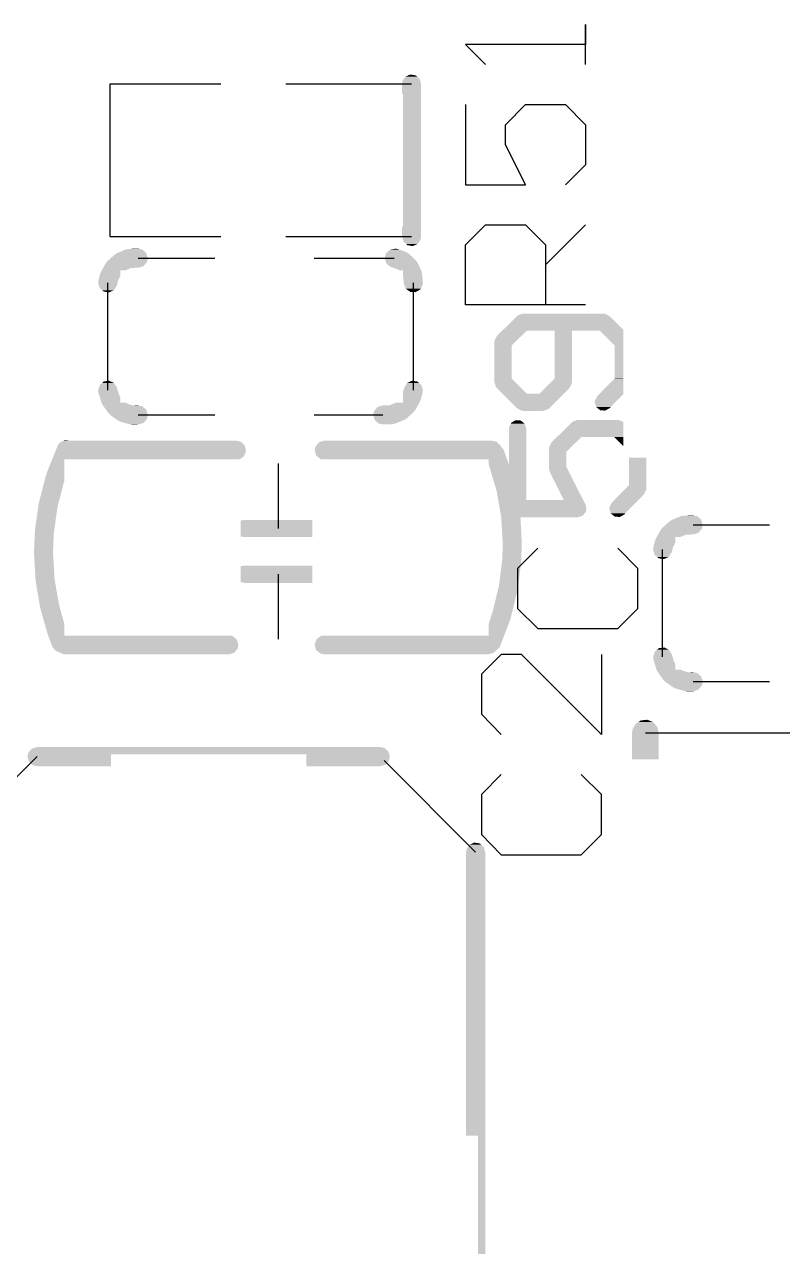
# Model space of a CAD drawing. Extents: x 0 to 3.48, y -0.08 to 2.34.
# Drawn here: x 0.3043 to 0.5031, y 0.3367 to 0.657 of the extents above; entities that cross this region are included whole.
import ezdxf

# ---------------------------------------------------------------- set-up
doc = ezdxf.new("R2010")
doc.units = 0
doc.layers.add('GTO', color=7, linetype='Continuous')

msp = doc.modelspace()

# ---------------------------------------------------------------- linework, layer by layer
at = {"layer": 'GTO'}
for points in [[(0.4514, 0.6465), (0.4514, 0.657), (0.4514, 0.6517), (0.4199, 0.6517), (0.4252, 0.6465)], [(0.3268, 0.6014), (0.3268, 0.6414)], [(0.3268, 0.6414), (0.3558, 0.6414)], [(0.3728, 0.6414), (0.4058, 0.6414)], [(0.4199, 0.636), (0.4199, 0.615), (0.4357, 0.615), (0.4304, 0.6255), (0.4304, 0.6307), (0.4357, 0.636), (0.4462, 0.636), (0.4514, 0.6307), (0.4514, 0.6202), (0.4462, 0.615)], [(0.4514, 0.5835), (0.4199, 0.5835), (0.4199, 0.5992), (0.4252, 0.6045), (0.4357, 0.6045), (0.4409, 0.5992), (0.4409, 0.5835)], [(0.4409, 0.594), (0.4514, 0.6045)], [(0.3268, 0.6014), (0.3558, 0.6014)], [(0.3728, 0.6014), (0.4058, 0.6014)], [(0.33415, 0.59574), (0.35418, 0.59574)], [(0.38023, 0.59574), (0.40126, 0.59574)], [(0.32613, 0.56115), (0.32613, 0.58926)], [(0.40627, 0.56115), (0.40627, 0.58926)], [(0.33415, 0.55466), (0.35418, 0.55466)], [(0.38023, 0.55466), (0.39826, 0.55466)], [(0.3709, 0.5249), (0.3709, 0.5419)], [(0.47965, 0.52584), (0.49968, 0.52584)], [(0.4389, 0.5197), (0.4336, 0.5144), (0.4336, 0.5039), (0.4389, 0.4987), (0.4599, 0.4987), (0.4651, 0.5039), (0.4651, 0.5144), (0.4599, 0.5197)], [(0.47163, 0.49125), (0.47163, 0.51936)], [(0.3709, 0.4959), (0.3709, 0.5129)], [(0.4556, 0.4919), (0.4556, 0.4709), (0.4346, 0.4919), (0.4293, 0.4919), (0.4241, 0.4867), (0.4241, 0.4762), (0.4293, 0.4709)], [(0.47965, 0.48476), (0.49968, 0.48476)], [(0.4671, 0.4713), (0.6271, 0.4713)], [(0.2836, 0.4411), (0.3076, 0.4651)], [(0.3986, 0.4641), (0.4226, 0.4401)], [(0.4293, 0.4604), (0.4241, 0.4552), (0.4241, 0.4447), (0.4293, 0.4394), (0.4503, 0.4394), (0.4556, 0.4447), (0.4556, 0.4552), (0.4503, 0.4604)]]:
    msp.add_lwpolyline(points, dxfattribs=at)
for points in [[(0.40499, 0.64367), (0.40547, 0.64388), (0.40686, 0.64367), (0.40547, 0.64388)], [(0.4033, 0.6414), (0.40342, 0.64215), (0.4083, 0.6414), (0.40808, 0.64215)], [(0.4033, 0.63878), (0.4033, 0.6414), (0.4083, 0.63878), (0.4083, 0.6414)], [(0.40342, 0.64215), (0.40381, 0.64274), (0.40808, 0.64215), (0.40791, 0.64274)], [(0.40381, 0.64274), (0.40419, 0.64331), (0.40791, 0.64274), (0.40726, 0.64331)], [(0.40419, 0.64331), (0.40499, 0.64367), (0.40726, 0.64331), (0.40686, 0.64367)], [(0.40357, 0.63877), (0.4033, 0.63878), (0.4083, 0.63877), (0.4083, 0.63878)], [(0.40358, 0.60403), (0.40358, 0.63877), (0.4083, 0.60403), (0.4083, 0.63877)], [(0.4033, 0.6014), (0.4033, 0.60403), (0.4083, 0.6014), (0.4083, 0.60403)], [(0.40352, 0.60065), (0.4033, 0.6014), (0.40819, 0.60065), (0.4083, 0.6014)], [(0.40369, 0.60006), (0.40352, 0.60065), (0.40779, 0.60006), (0.40819, 0.60065)], [(0.40434, 0.59949), (0.40369, 0.60006), (0.40741, 0.59949), (0.40779, 0.60006)], [(0.40475, 0.59913), (0.40434, 0.59949), (0.40661, 0.59913), (0.40741, 0.59949)], [(0.40613, 0.59892), (0.40475, 0.59913), (0.40613, 0.59892), (0.40661, 0.59913)], [(0.32691, 0.59574), (0.32788, 0.59662), (0.33665, 0.59574), (0.33639, 0.59662)], [(0.32788, 0.59662), (0.32861, 0.59708), (0.33639, 0.59662), (0.33626, 0.59708)], [(0.32861, 0.59708), (0.32863, 0.59709), (0.33626, 0.59708), (0.33625, 0.59709)], [(0.32863, 0.59709), (0.33083, 0.59799), (0.33625, 0.59709), (0.33523, 0.59799)], [(0.33083, 0.59799), (0.33093, 0.59801), (0.33523, 0.59799), (0.3352, 0.59801)], [(0.33093, 0.59801), (0.3317, 0.59817), (0.3352, 0.59801), (0.3344, 0.59817)], [(0.3317, 0.59817), (0.33408, 0.59824), (0.3344, 0.59817), (0.33408, 0.59824)], [(0.39876, 0.59574), (0.39907, 0.59681), (0.40636, 0.59574), (0.4052, 0.59681)], [(0.39907, 0.59681), (0.39915, 0.59707), (0.4052, 0.59681), (0.40478, 0.59707)], [(0.39915, 0.59707), (0.39943, 0.59733), (0.40478, 0.59707), (0.40437, 0.59733)], [(0.39943, 0.59733), (0.40019, 0.598), (0.40437, 0.59733), (0.40253, 0.598)], [(0.40019, 0.598), (0.40053, 0.59806), (0.40253, 0.598), (0.40239, 0.59806)], [(0.40053, 0.59806), (0.40137, 0.59819), (0.40239, 0.59806), (0.40184, 0.59819)], [(0.40137, 0.59819), (0.40158, 0.59822), (0.40184, 0.59819), (0.40158, 0.59822)], [(0.32434, 0.59212), (0.32459, 0.59257), (0.32943, 0.59212), (0.32943, 0.59257)], [(0.32459, 0.59258), (0.32462, 0.59262), (0.33087, 0.59258), (0.33091, 0.59262)], [(0.32459, 0.59257), (0.32459, 0.59258), (0.33086, 0.59257), (0.33087, 0.59258)], [(0.32462, 0.59262), (0.32493, 0.59319), (0.33091, 0.59262), (0.3323, 0.59319)], [(0.32493, 0.59319), (0.32496, 0.59324), (0.3323, 0.59319), (0.33422, 0.59324)], [(0.32496, 0.59324), (0.3252, 0.59367), (0.33422, 0.59324), (0.33555, 0.59367)], [(0.3252, 0.59367), (0.32555, 0.59432), (0.33555, 0.59367), (0.33608, 0.59432)], [(0.32555, 0.59432), (0.32589, 0.59475), (0.33608, 0.59432), (0.33644, 0.59475)], [(0.32589, 0.59475), (0.32606, 0.59497), (0.33644, 0.59475), (0.33649, 0.59497)], [(0.32606, 0.59497), (0.32691, 0.59574), (0.33649, 0.59497), (0.33665, 0.59574)], [(0.39888, 0.59534), (0.39876, 0.59574), (0.40679, 0.59534), (0.40636, 0.59574)], [(0.3991, 0.5946), (0.39888, 0.59534), (0.40734, 0.5946), (0.40679, 0.59534)], [(0.39915, 0.5944), (0.3991, 0.5946), (0.40744, 0.5944), (0.40734, 0.5946)], [(0.40021, 0.59348), (0.39915, 0.5944), (0.40789, 0.59348), (0.40744, 0.5944)], [(0.40093, 0.59326), (0.40021, 0.59348), (0.40799, 0.59326), (0.40789, 0.59348)], [(0.40217, 0.59281), (0.40093, 0.59326), (0.40821, 0.59281), (0.40799, 0.59326)], [(0.4024, 0.59259), (0.40217, 0.59281), (0.40831, 0.59259), (0.40821, 0.59281)], [(0.40242, 0.59258), (0.4024, 0.59259), (0.40832, 0.59258), (0.40831, 0.59259)], [(0.40242, 0.59257), (0.40242, 0.59258), (0.40832, 0.59257), (0.40832, 0.59258)], [(0.40358, 0.59173), (0.40358, 0.59257), (0.40855, 0.59173), (0.40832, 0.59257)], [(0.32363, 0.58925), (0.3237, 0.58984), (0.3287, 0.58925), (0.32885, 0.58984)], [(0.3237, 0.58984), (0.32374, 0.59), (0.32885, 0.58984), (0.32888, 0.59)], [(0.32374, 0.59), (0.32398, 0.59099), (0.32888, 0.59), (0.32943, 0.59099)], [(0.32398, 0.59099), (0.3241, 0.59149), (0.32943, 0.59099), (0.32943, 0.59149)], [(0.3241, 0.5915), (0.32434, 0.59212), (0.32943, 0.5915), (0.32943, 0.59212)], [(0.3241, 0.59149), (0.3241, 0.5915), (0.32943, 0.59149), (0.32943, 0.5915)], [(0.40358, 0.5909), (0.40358, 0.59173), (0.40863, 0.5909), (0.40855, 0.59173)], [(0.40361, 0.59083), (0.40358, 0.5909), (0.40864, 0.59083), (0.40863, 0.5909)], [(0.40362, 0.59082), (0.40361, 0.59083), (0.40864, 0.59082), (0.40864, 0.59083)], [(0.40374, 0.58949), (0.40362, 0.59082), (0.40876, 0.58949), (0.40864, 0.59082)], [(0.40376, 0.58925), (0.40374, 0.58949), (0.40877, 0.58925), (0.40876, 0.58949)], [(0.3238, 0.58867), (0.32363, 0.58925), (0.32856, 0.58867), (0.3287, 0.58925)], [(0.32403, 0.58791), (0.3238, 0.58867), (0.32809, 0.58791), (0.32856, 0.58867)], [(0.32467, 0.58735), (0.32403, 0.58791), (0.32775, 0.58735), (0.32809, 0.58791)], [(0.32508, 0.58699), (0.32467, 0.58735), (0.32694, 0.58699), (0.32775, 0.58735)], [(0.32647, 0.58678), (0.32508, 0.58699), (0.32647, 0.58678), (0.32694, 0.58699)], [(0.40378, 0.58902), (0.40376, 0.58925), (0.40875, 0.58902), (0.40877, 0.58925)], [(0.40389, 0.58874), (0.40378, 0.58902), (0.40872, 0.58874), (0.40875, 0.58902)], [(0.4043, 0.58772), (0.40389, 0.58874), (0.40817, 0.58772), (0.40872, 0.58874)], [(0.4046, 0.58751), (0.4043, 0.58772), (0.40805, 0.58751), (0.40817, 0.58772)], [(0.40543, 0.58691), (0.4046, 0.58751), (0.40698, 0.58691), (0.40805, 0.58751)], [(0.40683, 0.58683), (0.40543, 0.58691), (0.40683, 0.58683), (0.40698, 0.58691)], [(0.42977, 0.57692), (0.43349, 0.58057), (0.46133, 0.57692), (0.45767, 0.58057)], [(0.43349, 0.58057), (0.43351, 0.58059), (0.45767, 0.58057), (0.45764, 0.58059)], [(0.43351, 0.58059), (0.43381, 0.58084), (0.45764, 0.58059), (0.45717, 0.58084)], [(0.43381, 0.58084), (0.43495, 0.58119), (0.45717, 0.58084), (0.4565, 0.58119)], [(0.43495, 0.58119), (0.43508, 0.58123), (0.4565, 0.58119), (0.45608, 0.58123)], [(0.42821, 0.57539), (0.42957, 0.57673), (0.43463, 0.57539), (0.436, 0.57673)], [(0.42958, 0.57673), (0.42976, 0.57692), (0.46133, 0.57673), (0.46133, 0.57692)], [(0.42958, 0.57673), (0.42958, 0.57673), (0.436, 0.57673), (0.43601, 0.57673)], [(0.44333, 0.57672), (0.44332, 0.57673), (0.44783, 0.57672), (0.44784, 0.57673)], [(0.44332, 0.57673), (0.44332, 0.57673), (0.44784, 0.57673), (0.45515, 0.57673)], [(0.44333, 0.56422), (0.44333, 0.57672), (0.44783, 0.56422), (0.44783, 0.57672)], [(0.44333, 0.57672), (0.44333, 0.57672), (0.44783, 0.57672)], [(0.45903, 0.57285), (0.45515, 0.57673), (0.46133, 0.57285), (0.46133, 0.57673)], [(0.42753, 0.57378), (0.42758, 0.57422), (0.43299, 0.57378), (0.43344, 0.57422)], [(0.42753, 0.57284), (0.42753, 0.57378), (0.43204, 0.57284), (0.43299, 0.57378)], [(0.42758, 0.57422), (0.42821, 0.57539), (0.43344, 0.57422), (0.43463, 0.57539)], [(0.42753, 0.57283), (0.42753, 0.57284), (0.43203, 0.57283), (0.43203, 0.57284)], [(0.42753, 0.57284), (0.42753, 0.57284), (0.43203, 0.57284), (0.43204, 0.57284)], [(0.42753, 0.56422), (0.42753, 0.57283), (0.43203, 0.56422), (0.43203, 0.57283)], [(0.45903, 0.57284), (0.45903, 0.57285), (0.46133, 0.57284), (0.46133, 0.57285)], [(0.45903, 0.56421), (0.45903, 0.57284), (0.46133, 0.56421), (0.46133, 0.57284)], [(0.42753, 0.56421), (0.42753, 0.56422), (0.43203, 0.56421), (0.43203, 0.56422)], [(0.42753, 0.56328), (0.42753, 0.56421), (0.43296, 0.56328), (0.43204, 0.56421)], [(0.42753, 0.56421), (0.42753, 0.56421), (0.43204, 0.56421), (0.43203, 0.56421)], [(0.4424, 0.56328), (0.44333, 0.56421), (0.44783, 0.56328), (0.44783, 0.56421)], [(0.44333, 0.56421), (0.44333, 0.56422), (0.44783, 0.56421), (0.44783, 0.56422)], [(0.45502, 0.56012), (0.45903, 0.5642), (0.46133, 0.56012), (0.46133, 0.5642)], [(0.45903, 0.5642), (0.45903, 0.56421), (0.46133, 0.5642), (0.46133, 0.56421)], [(0.32363, 0.56115), (0.32385, 0.56186), (0.32874, 0.56115), (0.32853, 0.56186)], [(0.32374, 0.56043), (0.32363, 0.56115), (0.32895, 0.56043), (0.32874, 0.56115)], [(0.32385, 0.56186), (0.32405, 0.56252), (0.32853, 0.56186), (0.3281, 0.56252)], [(0.32405, 0.56252), (0.32465, 0.56303), (0.3281, 0.56252), (0.32777, 0.56303)], [(0.32465, 0.56303), (0.32511, 0.56342), (0.32777, 0.56303), (0.32692, 0.56342)], [(0.32511, 0.56342), (0.3265, 0.56362), (0.32692, 0.56342), (0.3265, 0.56362)], [(0.40358, 0.56064), (0.4037, 0.56115), (0.40871, 0.56064), (0.40877, 0.56115)], [(0.40358, 0.56056), (0.40358, 0.56064), (0.4087, 0.56056), (0.40871, 0.56064)], [(0.40358, 0.5589), (0.40358, 0.56056), (0.4083, 0.5589), (0.4087, 0.56056)], [(0.4037, 0.56115), (0.40384, 0.56173), (0.40877, 0.56115), (0.4086, 0.56173)], [(0.40384, 0.56173), (0.40431, 0.56249), (0.4086, 0.56173), (0.40838, 0.56249)], [(0.40431, 0.56249), (0.40466, 0.56305), (0.40838, 0.56249), (0.40773, 0.56305)], [(0.40466, 0.56305), (0.40546, 0.56341), (0.40773, 0.56305), (0.40732, 0.56341)], [(0.40546, 0.56341), (0.40594, 0.56362), (0.40732, 0.56341), (0.40594, 0.56362)], [(0.42792, 0.56201), (0.42753, 0.56328), (0.43423, 0.56201), (0.43296, 0.56328)], [(0.42819, 0.56169), (0.42792, 0.56201), (0.43455, 0.56169), (0.43423, 0.56201)], [(0.42965, 0.56023), (0.42819, 0.56169), (0.43601, 0.56023), (0.43455, 0.56169)], [(0.43935, 0.56023), (0.44081, 0.56169), (0.44572, 0.56023), (0.44717, 0.56169)], [(0.44081, 0.56169), (0.44198, 0.56286), (0.44717, 0.56169), (0.44779, 0.56286)], [(0.44198, 0.56286), (0.4424, 0.56328), (0.44779, 0.56286), (0.44783, 0.56328)], [(0.32392, 0.55981), (0.32374, 0.56043), (0.32914, 0.55981), (0.32895, 0.56043)], [(0.32405, 0.5594), (0.32392, 0.55981), (0.32943, 0.5594), (0.32914, 0.55981)], [(0.32446, 0.558), (0.32405, 0.5594), (0.32943, 0.558), (0.32943, 0.5594)], [(0.32454, 0.55783), (0.32446, 0.558), (0.32943, 0.55783), (0.32943, 0.558)], [(0.32454, 0.55782), (0.32454, 0.55783), (0.33096, 0.55782), (0.33095, 0.55783)], [(0.32468, 0.55754), (0.32454, 0.55782), (0.33136, 0.55754), (0.33096, 0.55782)], [(0.32468, 0.55753), (0.32468, 0.55754), (0.33136, 0.55753), (0.33136, 0.55754)], [(0.32481, 0.55727), (0.32468, 0.55753), (0.3323, 0.55727), (0.33136, 0.55753)], [(0.4001, 0.55721), (0.40149, 0.55778), (0.40748, 0.55721), (0.40779, 0.55778)], [(0.40149, 0.55778), (0.40154, 0.55782), (0.40779, 0.55778), (0.40781, 0.55782)], [(0.40154, 0.55782), (0.40154, 0.55783), (0.40781, 0.55782), (0.40781, 0.55783)], [(0.40357, 0.55783), (0.40358, 0.55783), (0.40781, 0.55783), (0.40782, 0.55783)], [(0.40358, 0.55829), (0.40358, 0.5589), (0.40806, 0.55829), (0.4083, 0.5589)], [(0.40358, 0.55783), (0.40358, 0.55829), (0.40782, 0.55783), (0.40806, 0.55829)], [(0.43349, 0.55639), (0.42965, 0.56023), (0.44187, 0.55639), (0.44571, 0.56023)], [(0.42965, 0.56023), (0.42965, 0.56023), (0.43602, 0.56023), (0.43601, 0.56023)], [(0.43935, 0.56023), (0.43935, 0.56023), (0.44571, 0.56023), (0.44572, 0.56023)], [(0.45383, 0.55798), (0.45387, 0.55838), (0.45923, 0.55798), (0.45962, 0.55838)], [(0.45422, 0.55671), (0.45383, 0.55798), (0.45799, 0.55671), (0.45923, 0.55798)], [(0.45387, 0.55838), (0.45448, 0.55956), (0.45962, 0.55838), (0.46078, 0.55956)], [(0.45448, 0.55956), (0.45502, 0.56011), (0.46078, 0.55956), (0.46133, 0.56011)], [(0.45502, 0.56011), (0.45502, 0.56012), (0.46133, 0.56011), (0.46133, 0.56012)], [(0.32492, 0.55712), (0.32481, 0.55727), (0.33286, 0.55712), (0.3323, 0.55727)], [(0.32505, 0.55692), (0.32492, 0.55712), (0.3352, 0.55692), (0.33425, 0.55712)], [(0.3257, 0.556), (0.32505, 0.55692), (0.33625, 0.556), (0.3352, 0.55692)], [(0.32624, 0.55523), (0.3257, 0.556), (0.33648, 0.55523), (0.33625, 0.556)], [(0.3268, 0.55466), (0.32624, 0.55523), (0.33665, 0.55466), (0.33648, 0.55523)], [(0.32683, 0.55463), (0.3268, 0.55466), (0.33664, 0.55463), (0.33665, 0.55466)], [(0.32816, 0.55368), (0.32683, 0.55463), (0.33645, 0.55368), (0.33664, 0.55463)], [(0.33286, 0.55712), (0.33407, 0.55716), (0.33425, 0.55712), (0.33407, 0.55716)], [(0.39576, 0.55466), (0.39592, 0.55543), (0.40549, 0.55466), (0.40634, 0.55543)], [(0.39601, 0.55378), (0.39576, 0.55466), (0.40453, 0.55378), (0.40549, 0.55466)], [(0.39592, 0.55543), (0.39596, 0.55565), (0.40634, 0.55543), (0.40651, 0.55565)], [(0.39596, 0.55565), (0.39632, 0.55608), (0.40651, 0.55565), (0.40685, 0.55608)], [(0.39632, 0.55608), (0.39685, 0.55673), (0.40685, 0.55608), (0.40721, 0.55673)], [(0.39685, 0.55673), (0.39819, 0.55716), (0.40721, 0.55673), (0.40744, 0.55716)], [(0.39819, 0.55716), (0.4001, 0.55721), (0.40744, 0.55716), (0.40747, 0.55721)], [(0.4001, 0.55721), (0.4001, 0.55721), (0.40747, 0.55721), (0.40748, 0.55721)], [(0.434, 0.55612), (0.43349, 0.55639), (0.44155, 0.55612), (0.44187, 0.55639)], [(0.43466, 0.55577), (0.434, 0.55612), (0.44041, 0.55577), (0.44155, 0.55612)], [(0.43508, 0.55573), (0.43466, 0.55577), (0.44028, 0.55573), (0.44041, 0.55577)], [(0.45461, 0.55641), (0.45422, 0.55671), (0.45769, 0.55641), (0.45799, 0.55671)], [(0.45526, 0.55589), (0.45461, 0.55641), (0.45676, 0.55589), (0.45769, 0.55641)], [(0.45658, 0.55579), (0.45526, 0.55589), (0.45658, 0.55579), (0.45676, 0.55589)], [(0.3288, 0.55321), (0.32816, 0.55368), (0.33607, 0.55321), (0.33645, 0.55368)], [(0.3296, 0.55283), (0.3288, 0.55321), (0.33575, 0.55283), (0.33607, 0.55321)], [(0.33047, 0.55259), (0.3296, 0.55283), (0.33556, 0.55259), (0.33575, 0.55283)], [(0.3319, 0.5522), (0.33047, 0.55259), (0.33435, 0.5522), (0.33556, 0.55259)], [(0.33222, 0.55216), (0.3319, 0.5522), (0.33423, 0.55216), (0.33435, 0.5522)], [(0.33264, 0.55211), (0.33222, 0.55216), (0.33264, 0.55211), (0.33423, 0.55216)], [(0.39615, 0.55332), (0.39601, 0.55378), (0.4038, 0.55332), (0.40453, 0.55378)], [(0.39615, 0.55331), (0.39615, 0.55332), (0.40378, 0.55331), (0.4038, 0.55332)], [(0.39718, 0.55241), (0.39615, 0.55331), (0.40158, 0.55241), (0.40378, 0.55331)], [(0.3972, 0.55239), (0.39718, 0.55241), (0.40148, 0.55239), (0.40158, 0.55241)], [(0.398, 0.55223), (0.3972, 0.55239), (0.4007, 0.55223), (0.40148, 0.55239)], [(0.39833, 0.55216), (0.398, 0.55223), (0.39833, 0.55216), (0.4007, 0.55223)], [(0.43135, 0.5511), (0.43138, 0.55143), (0.43585, 0.5511), (0.43575, 0.55143)], [(0.43135, 0.54168), (0.43135, 0.5511), (0.43585, 0.54168), (0.43585, 0.5511)], [(0.43138, 0.55143), (0.43183, 0.55237), (0.43575, 0.55143), (0.43546, 0.55237)], [(0.43183, 0.55237), (0.43195, 0.55263), (0.43546, 0.55237), (0.43513, 0.55263)], [(0.43195, 0.55263), (0.43293, 0.55319), (0.43513, 0.55263), (0.43442, 0.55319)], [(0.43293, 0.55319), (0.4331, 0.55329), (0.43442, 0.55319), (0.4331, 0.55329)], [(0.4439, 0.54885), (0.44783, 0.55271), (0.46133, 0.54885), (0.46133, 0.55271)], [(0.44783, 0.55271), (0.44799, 0.55284), (0.46133, 0.55271), (0.46133, 0.55284)], [(0.44799, 0.55284), (0.44813, 0.55296), (0.46133, 0.55284), (0.46104, 0.55296)], [(0.44813, 0.55296), (0.44937, 0.55334), (0.46104, 0.55296), (0.4601, 0.55334)], [(0.44937, 0.55334), (0.4494, 0.55335), (0.4601, 0.55334), (0.4599, 0.55335)], [(0.31406, 0.54767), (0.31455, 0.5479), (0.36096, 0.54767), (0.3599, 0.5479)], [(0.31455, 0.5479), (0.31489, 0.54807), (0.31628, 0.5479), (0.31489, 0.54807)], [(0.31455, 0.5479), (0.31455, 0.5479), (0.3599, 0.5479), (0.31628, 0.5479)], [(0.38186, 0.5476), (0.3829, 0.5479), (0.4281, 0.5476), (0.4269, 0.5479)], [(0.44253, 0.54751), (0.44389, 0.54885), (0.44895, 0.54751), (0.45032, 0.54885)], [(0.4439, 0.54885), (0.4439, 0.54885), (0.45032, 0.54885), (0.45033, 0.54885)], [(0.46133, 0.54649), (0.45897, 0.54885), (0.46133, 0.54649), (0.46133, 0.54885)], [(0.31189, 0.54382), (0.31241, 0.54511), (0.36184, 0.54382), (0.36238, 0.54511)], [(0.31241, 0.54511), (0.31253, 0.5454), (0.36238, 0.54511), (0.3624, 0.5454)], [(0.31253, 0.5454), (0.31304, 0.54666), (0.3624, 0.5454), (0.36203, 0.54666)], [(0.31304, 0.54666), (0.3131, 0.54674), (0.36203, 0.54666), (0.36201, 0.54674)], [(0.3131, 0.54674), (0.31363, 0.54746), (0.36201, 0.54674), (0.3612, 0.54746)], [(0.31363, 0.54746), (0.31406, 0.54767), (0.3612, 0.54746), (0.36096, 0.54767)], [(0.3804, 0.5454), (0.38043, 0.54553), (0.42997, 0.5454), (0.42992, 0.54553)], [(0.38079, 0.54406), (0.3804, 0.5454), (0.43046, 0.54406), (0.42997, 0.5454)], [(0.38043, 0.54553), (0.38064, 0.54645), (0.42992, 0.54553), (0.42921, 0.54645)], [(0.38064, 0.54645), (0.38077, 0.54661), (0.42921, 0.54645), (0.42909, 0.54661)], [(0.38077, 0.54661), (0.38156, 0.54751), (0.42909, 0.54661), (0.42818, 0.54751)], [(0.38156, 0.54751), (0.38186, 0.5476), (0.42818, 0.54751), (0.4281, 0.5476)], [(0.44185, 0.5459), (0.4419, 0.54634), (0.44731, 0.5459), (0.44776, 0.54634)], [(0.44185, 0.54496), (0.44185, 0.5459), (0.44636, 0.54496), (0.44731, 0.5459)], [(0.44185, 0.54495), (0.44185, 0.54496), (0.44635, 0.54495), (0.44635, 0.54496)], [(0.44185, 0.54496), (0.44185, 0.54496), (0.44635, 0.54496), (0.44636, 0.54496)], [(0.44185, 0.54114), (0.44185, 0.54495), (0.44635, 0.54114), (0.44635, 0.54495)], [(0.4419, 0.54634), (0.44253, 0.54751), (0.44776, 0.54634), (0.44895, 0.54751)], [(0.31032, 0.53992), (0.31157, 0.54302), (0.31478, 0.53992), (0.31478, 0.54302)], [(0.31157, 0.54302), (0.31189, 0.54382), (0.36068, 0.54302), (0.36184, 0.54382)], [(0.38185, 0.54313), (0.38079, 0.54406), (0.4308, 0.54313), (0.43046, 0.54406)], [(0.38212, 0.54303), (0.38185, 0.54313), (0.43084, 0.54303), (0.4308, 0.54313)], [(0.42602, 0.54302), (0.38212, 0.54303), (0.43084, 0.54302), (0.43084, 0.54303)], [(0.42603, 0.54302), (0.42602, 0.54302), (0.43085, 0.54302), (0.43084, 0.54302)], [(0.42603, 0.54173), (0.42603, 0.54302), (0.43132, 0.54173), (0.43085, 0.54302)], [(0.42604, 0.54168), (0.42603, 0.54173), (0.43134, 0.54168), (0.43132, 0.54173)], [(0.42811, 0.53471), (0.42604, 0.54168), (0.43585, 0.53471), (0.43585, 0.54168)], [(0.46285, 0.53632), (0.46285, 0.5435), (0.46735, 0.53632), (0.46735, 0.5435)], [(0.46285, 0.5435), (0.46285, 0.5435), (0.46735, 0.5435), (0.46285, 0.5435)], [(0.3096, 0.53748), (0.30992, 0.5387), (0.31478, 0.53748), (0.31478, 0.5387)], [(0.30992, 0.5387), (0.31032, 0.53992), (0.31478, 0.5387), (0.31478, 0.53992)], [(0.44185, 0.54113), (0.44185, 0.54114), (0.44635, 0.54113), (0.44635, 0.54114)], [(0.44185, 0.5406), (0.44185, 0.54113), (0.44662, 0.5406), (0.44635, 0.54113)], [(0.44209, 0.53959), (0.44185, 0.5406), (0.44713, 0.53959), (0.44662, 0.5406)], [(0.44574, 0.53236), (0.44209, 0.53959), (0.45078, 0.53236), (0.44713, 0.53959)], [(0.30809, 0.53167), (0.30952, 0.53718), (0.31326, 0.53167), (0.31468, 0.53718)], [(0.30952, 0.53718), (0.3096, 0.53748), (0.31468, 0.53718), (0.31478, 0.53748)], [(0.4604, 0.53382), (0.46156, 0.535), (0.46671, 0.53382), (0.46732, 0.535)], [(0.46156, 0.535), (0.46195, 0.5354), (0.46732, 0.535), (0.46735, 0.5354)], [(0.46195, 0.5354), (0.46285, 0.53632), (0.46735, 0.5354), (0.46735, 0.53632)], [(0.42852, 0.53236), (0.42811, 0.53471), (0.43585, 0.53236), (0.43585, 0.53471)], [(0.42852, 0.53235), (0.42852, 0.53236), (0.43586, 0.53235), (0.43585, 0.53236)], [(0.42874, 0.53111), (0.42852, 0.53235), (0.45141, 0.53111), (0.45079, 0.53235)], [(0.44573, 0.53235), (0.44574, 0.53236), (0.45079, 0.53235), (0.45078, 0.53236)], [(0.4583, 0.53168), (0.4604, 0.53382), (0.4646, 0.53168), (0.46671, 0.53382)], [(0.30705, 0.52448), (0.30791, 0.53042), (0.31212, 0.52448), (0.31294, 0.53042)], [(0.30791, 0.53042), (0.30809, 0.53167), (0.31294, 0.53042), (0.31326, 0.53167)], [(0.42891, 0.5301), (0.42874, 0.53111), (0.45165, 0.5301), (0.45141, 0.53111)], [(0.42906, 0.52928), (0.42891, 0.5301), (0.4515, 0.52928), (0.45165, 0.5301)], [(0.42924, 0.52824), (0.42906, 0.52928), (0.45067, 0.52824), (0.4515, 0.52928)], [(0.45765, 0.5301), (0.45769, 0.5305), (0.46305, 0.5301), (0.46344, 0.5305)], [(0.45804, 0.52883), (0.45765, 0.5301), (0.46181, 0.52883), (0.46305, 0.5301)], [(0.45769, 0.5305), (0.4583, 0.53168), (0.46344, 0.5305), (0.4646, 0.53168)], [(0.45843, 0.52852), (0.45804, 0.52883), (0.46151, 0.52852), (0.46181, 0.52883)], [(0.45908, 0.52801), (0.45843, 0.52852), (0.46058, 0.52801), (0.46151, 0.52852)], [(0.36103, 0.52697), (0.3619, 0.52715), (0.37978, 0.52697), (0.37978, 0.52715)], [(0.36103, 0.52283), (0.36103, 0.52697), (0.37978, 0.52283), (0.37978, 0.52697)], [(0.3619, 0.52715), (0.3619, 0.52715), (0.37978, 0.52715), (0.3619, 0.52715)], [(0.4293, 0.52785), (0.42924, 0.52824), (0.4494, 0.52785), (0.45067, 0.52824)], [(0.42931, 0.52784), (0.4293, 0.52785), (0.43434, 0.52784), (0.43434, 0.52785)], [(0.4293, 0.52785), (0.4293, 0.52785), (0.43434, 0.52785), (0.4494, 0.52785)], [(0.42931, 0.52783), (0.42931, 0.52784), (0.43434, 0.52783), (0.43434, 0.52784)], [(0.42971, 0.52086), (0.42931, 0.52783), (0.43471, 0.52086), (0.43434, 0.52783)], [(0.4604, 0.52791), (0.45908, 0.52801), (0.4604, 0.52791), (0.46058, 0.52801)], [(0.47156, 0.52507), (0.47241, 0.52584), (0.48199, 0.52507), (0.48215, 0.52584)], [(0.47241, 0.52584), (0.47338, 0.52672), (0.48215, 0.52584), (0.48189, 0.52672)], [(0.47338, 0.52672), (0.47411, 0.52718), (0.48189, 0.52672), (0.48176, 0.52718)], [(0.47411, 0.52718), (0.47413, 0.52719), (0.48176, 0.52718), (0.48175, 0.52719)], [(0.47413, 0.52719), (0.47633, 0.52809), (0.48175, 0.52719), (0.48073, 0.52809)], [(0.47633, 0.52809), (0.47643, 0.52811), (0.48073, 0.52809), (0.4807, 0.52811)], [(0.47643, 0.52811), (0.4772, 0.52827), (0.4807, 0.52811), (0.4799, 0.52827)], [(0.4772, 0.52827), (0.47958, 0.52834), (0.4799, 0.52827), (0.47958, 0.52834)], [(0.3068, 0.51864), (0.30701, 0.5235), (0.3118, 0.51864), (0.31199, 0.5235)], [(0.30701, 0.5235), (0.30705, 0.52448), (0.31199, 0.5235), (0.31212, 0.52448)], [(0.3619, 0.52265), (0.36103, 0.52283), (0.37978, 0.52265), (0.37978, 0.52283)], [(0.4696, 0.5216), (0.46984, 0.52222), (0.47493, 0.5216), (0.47493, 0.52222)], [(0.46984, 0.52222), (0.47009, 0.52267), (0.47493, 0.52222), (0.47493, 0.52267)], [(0.47009, 0.52268), (0.47012, 0.52272), (0.47637, 0.52268), (0.47641, 0.52272)], [(0.47009, 0.52267), (0.47009, 0.52268), (0.47493, 0.52267), (0.47493, 0.52268)], [(0.47009, 0.52268), (0.47009, 0.52268), (0.47636, 0.52268), (0.47637, 0.52268)], [(0.47012, 0.52272), (0.47043, 0.52329), (0.47641, 0.52272), (0.4778, 0.52329)], [(0.47043, 0.52329), (0.47046, 0.52334), (0.4778, 0.52329), (0.47972, 0.52334)], [(0.47046, 0.52334), (0.4707, 0.52377), (0.47972, 0.52334), (0.48105, 0.52377)], [(0.4707, 0.52377), (0.47105, 0.52442), (0.48105, 0.52377), (0.48158, 0.52442)], [(0.47105, 0.52442), (0.47139, 0.52485), (0.48158, 0.52442), (0.48194, 0.52485)], [(0.47139, 0.52485), (0.47156, 0.52507), (0.48194, 0.52485), (0.48199, 0.52507)], [(0.42957, 0.51681), (0.42971, 0.52086), (0.43455, 0.51681), (0.43471, 0.52086)], [(0.46913, 0.51935), (0.4692, 0.51994), (0.4742, 0.51935), (0.47435, 0.51994)], [(0.4693, 0.51877), (0.46913, 0.51935), (0.47406, 0.51877), (0.4742, 0.51935)], [(0.4692, 0.51994), (0.46924, 0.5201), (0.47435, 0.51994), (0.47438, 0.5201)], [(0.46924, 0.5201), (0.46948, 0.52109), (0.47439, 0.5201), (0.47493, 0.52109)], [(0.46924, 0.5201), (0.46924, 0.5201), (0.47438, 0.5201), (0.47439, 0.5201)], [(0.46948, 0.52109), (0.4696, 0.52159), (0.47493, 0.52109), (0.47493, 0.52159)], [(0.4696, 0.52159), (0.4696, 0.5216), (0.47493, 0.52159), (0.47493, 0.5216)], [(0.30718, 0.51167), (0.3068, 0.51864), (0.3122, 0.51167), (0.3118, 0.51864)], [(0.42871, 0.50988), (0.42946, 0.5159), (0.43373, 0.50988), (0.43452, 0.5159)], [(0.42946, 0.5159), (0.42957, 0.51681), (0.43452, 0.5159), (0.43455, 0.51681)], [(0.46953, 0.51801), (0.4693, 0.51877), (0.47359, 0.51801), (0.47406, 0.51877)], [(0.47017, 0.51744), (0.46953, 0.51801), (0.47324, 0.51744), (0.47359, 0.51801)], [(0.47058, 0.51709), (0.47017, 0.51744), (0.47244, 0.51709), (0.47324, 0.51744)], [(0.47196, 0.51688), (0.47058, 0.51709), (0.47196, 0.51688), (0.47244, 0.51709)], [(0.36103, 0.51497), (0.3619, 0.51515), (0.37978, 0.51497), (0.37978, 0.51515)], [(0.36103, 0.51083), (0.36103, 0.51497), (0.37978, 0.51083), (0.37978, 0.51497)], [(0.3619, 0.51515), (0.3619, 0.51515), (0.37978, 0.51515), (0.3619, 0.51515)], [(0.3072, 0.51139), (0.30718, 0.51167), (0.31224, 0.51139), (0.3122, 0.51167)], [(0.3083, 0.50479), (0.3072, 0.51139), (0.31339, 0.50479), (0.31224, 0.51139)], [(0.3619, 0.51065), (0.36103, 0.51083), (0.37978, 0.51065), (0.37978, 0.51083)], [(0.42842, 0.5087), (0.42871, 0.50988), (0.43358, 0.5087), (0.43373, 0.50988)], [(0.42706, 0.5031), (0.42842, 0.5087), (0.4322, 0.5031), (0.43358, 0.5087)], [(0.30839, 0.50423), (0.3083, 0.50479), (0.31355, 0.50423), (0.31339, 0.50479)], [(0.30964, 0.49981), (0.30839, 0.50423), (0.31478, 0.49981), (0.31355, 0.50423)], [(0.42658, 0.50164), (0.42706, 0.5031), (0.43185, 0.50164), (0.4322, 0.5031)], [(0.31036, 0.49724), (0.30964, 0.49981), (0.31478, 0.49724), (0.31478, 0.49981)], [(0.42603, 0.49999), (0.42629, 0.50077), (0.43128, 0.49999), (0.43157, 0.50077)], [(0.42603, 0.49678), (0.42603, 0.49999), (0.43005, 0.49678), (0.43128, 0.49999)], [(0.42629, 0.50077), (0.42658, 0.50164), (0.43157, 0.50077), (0.43185, 0.50164)], [(0.31053, 0.49678), (0.31036, 0.49724), (0.31478, 0.49678), (0.31478, 0.49724)], [(0.31054, 0.49677), (0.31054, 0.49678), (0.35868, 0.49677), (0.31478, 0.49678)], [(0.31058, 0.49667), (0.31054, 0.49677), (0.35896, 0.49667), (0.35868, 0.49677)], [(0.31092, 0.49574), (0.31058, 0.49667), (0.36001, 0.49574), (0.35896, 0.49667)], [(0.38097, 0.49598), (0.38212, 0.49677), (0.42975, 0.49598), (0.43005, 0.49677)], [(0.38212, 0.49677), (0.42602, 0.49677), (0.43005, 0.49677)], [(0.42602, 0.49677), (0.42603, 0.49678), (0.43005, 0.49677), (0.43005, 0.49678)], [(0.31142, 0.4944), (0.31092, 0.49574), (0.3604, 0.4944), (0.36001, 0.49574)], [(0.31158, 0.49397), (0.31142, 0.4944), (0.36031, 0.49397), (0.3604, 0.4944)], [(0.31207, 0.49335), (0.31158, 0.49397), (0.36017, 0.49335), (0.36031, 0.49397)], [(0.31245, 0.49287), (0.31207, 0.49335), (0.35975, 0.49287), (0.36017, 0.49335)], [(0.3804, 0.4944), (0.38042, 0.49469), (0.42914, 0.4944), (0.42926, 0.49469)], [(0.38052, 0.49398), (0.3804, 0.4944), (0.42899, 0.49398), (0.42914, 0.4944)], [(0.38042, 0.49469), (0.38097, 0.49598), (0.42926, 0.49469), (0.42975, 0.49598)], [(0.38061, 0.49367), (0.38052, 0.49398), (0.42882, 0.49367), (0.42899, 0.49398)], [(0.38079, 0.49306), (0.38061, 0.49367), (0.42813, 0.49306), (0.42882, 0.49367)], [(0.47015, 0.49313), (0.47061, 0.49352), (0.47327, 0.49313), (0.47242, 0.49352)], [(0.47061, 0.49352), (0.472, 0.49372), (0.47242, 0.49352), (0.472, 0.49372)], [(0.31331, 0.49247), (0.31245, 0.49287), (0.3594, 0.49247), (0.35975, 0.49287)], [(0.31373, 0.49229), (0.31331, 0.49247), (0.35925, 0.49229), (0.3594, 0.49247)], [(0.3146, 0.49192), (0.31373, 0.49229), (0.35796, 0.49192), (0.35925, 0.49229)], [(0.3149, 0.4919), (0.3146, 0.49192), (0.3579, 0.4919), (0.35796, 0.49192)], [(0.38115, 0.49274), (0.38079, 0.49306), (0.42777, 0.49274), (0.42813, 0.49306)], [(0.38167, 0.49229), (0.38116, 0.49274), (0.42725, 0.49229), (0.42777, 0.49274)], [(0.38185, 0.49213), (0.38167, 0.49229), (0.4267, 0.49213), (0.42725, 0.49229)], [(0.3829, 0.4919), (0.38185, 0.49213), (0.4259, 0.4919), (0.4267, 0.49213)], [(0.46913, 0.49125), (0.46935, 0.49196), (0.47424, 0.49125), (0.47403, 0.49196)], [(0.46924, 0.49053), (0.46913, 0.49125), (0.47445, 0.49053), (0.47424, 0.49125)], [(0.46942, 0.48991), (0.46924, 0.49053), (0.47464, 0.48991), (0.47445, 0.49053)], [(0.46935, 0.49196), (0.46955, 0.49262), (0.47403, 0.49196), (0.4736, 0.49262)], [(0.46955, 0.49262), (0.47015, 0.49313), (0.4736, 0.49262), (0.47327, 0.49313)], [(0.46955, 0.4895), (0.46942, 0.48991), (0.47493, 0.4895), (0.47464, 0.48991)], [(0.46996, 0.4881), (0.46955, 0.4895), (0.47493, 0.4881), (0.47493, 0.4895)], [(0.47004, 0.48793), (0.46996, 0.4881), (0.47493, 0.48793), (0.47493, 0.4881)], [(0.47004, 0.48792), (0.47004, 0.48793), (0.47646, 0.48792), (0.47645, 0.48793)], [(0.47018, 0.48764), (0.47004, 0.48792), (0.47686, 0.48764), (0.47646, 0.48792)], [(0.47018, 0.48763), (0.47018, 0.48764), (0.47686, 0.48763), (0.47686, 0.48764)], [(0.47031, 0.48737), (0.47018, 0.48763), (0.4778, 0.48737), (0.47686, 0.48763)], [(0.47042, 0.48722), (0.47031, 0.48737), (0.47836, 0.48722), (0.4778, 0.48737)], [(0.47055, 0.48702), (0.47042, 0.48722), (0.4807, 0.48702), (0.47975, 0.48722)], [(0.4712, 0.4861), (0.47055, 0.48702), (0.48175, 0.4861), (0.4807, 0.48702)], [(0.47836, 0.48722), (0.47957, 0.48726), (0.47975, 0.48722), (0.47957, 0.48726)], [(0.47174, 0.48533), (0.4712, 0.4861), (0.48198, 0.48533), (0.48175, 0.4861)], [(0.4723, 0.48476), (0.47174, 0.48533), (0.48215, 0.48476), (0.48198, 0.48533)], [(0.47233, 0.48473), (0.4723, 0.48476), (0.48214, 0.48473), (0.48215, 0.48476)], [(0.47366, 0.48378), (0.47233, 0.48473), (0.48195, 0.48378), (0.48214, 0.48473)], [(0.4743, 0.48331), (0.47366, 0.48378), (0.48157, 0.48331), (0.48195, 0.48378)], [(0.4751, 0.48293), (0.4743, 0.48331), (0.48125, 0.48293), (0.48157, 0.48331)], [(0.47597, 0.48269), (0.4751, 0.48293), (0.48106, 0.48269), (0.48125, 0.48293)], [(0.4774, 0.4823), (0.47597, 0.48269), (0.47985, 0.4823), (0.48106, 0.48269)], [(0.47772, 0.48226), (0.4774, 0.4823), (0.47973, 0.48226), (0.47985, 0.4823)], [(0.47814, 0.48221), (0.47772, 0.48226), (0.47814, 0.48221), (0.47973, 0.48226)], [(0.46453, 0.47367), (0.46527, 0.47416), (0.46954, 0.47367), (0.46911, 0.47416)], [(0.46527, 0.47416), (0.46591, 0.47459), (0.46911, 0.47416), (0.46802, 0.47459)], [(0.46591, 0.47459), (0.46757, 0.47477), (0.46802, 0.47459), (0.46757, 0.47477)], [(0.4636, 0.4713), (0.46373, 0.47222), (0.4706, 0.4713), (0.47038, 0.47222)], [(0.4636, 0.46443), (0.4636, 0.4713), (0.4706, 0.46443), (0.4706, 0.4713)], [(0.46373, 0.47222), (0.46411, 0.47291), (0.47038, 0.47222), (0.47021, 0.47291)], [(0.46411, 0.47291), (0.46453, 0.47367), (0.47021, 0.47291), (0.46954, 0.47367)], [(0.3051, 0.4651), (0.30524, 0.46572), (0.32698, 0.4651), (0.32698, 0.46572)], [(0.30549, 0.46376), (0.3051, 0.4651), (0.32698, 0.46376), (0.32698, 0.4651)], [(0.30524, 0.46573), (0.30534, 0.46615), (0.39992, 0.46573), (0.39979, 0.46615)], [(0.30524, 0.46572), (0.30524, 0.46573), (0.32698, 0.46572), (0.32699, 0.46573)], [(0.30534, 0.46615), (0.30559, 0.46644), (0.39979, 0.46615), (0.39971, 0.46644)], [(0.30559, 0.46644), (0.30626, 0.46721), (0.39971, 0.46644), (0.39884, 0.46721)], [(0.30626, 0.46721), (0.3068, 0.46737), (0.39884, 0.46721), (0.39866, 0.46737)], [(0.3068, 0.46737), (0.3076, 0.4676), (0.39866, 0.46737), (0.3976, 0.4676)], [(0.37822, 0.46572), (0.32699, 0.46573), (0.39992, 0.46572), (0.39992, 0.46573)], [(0.37823, 0.4651), (0.37823, 0.46572), (0.4001, 0.4651), (0.39992, 0.46572)], [(0.37823, 0.46405), (0.37823, 0.4651), (0.39987, 0.46405), (0.4001, 0.4651)], [(0.30655, 0.46283), (0.30549, 0.46376), (0.32698, 0.46283), (0.32698, 0.46376)], [(0.3076, 0.4626), (0.30655, 0.46283), (0.32698, 0.4626), (0.32698, 0.46283)], [(0.37823, 0.46299), (0.37823, 0.46405), (0.39895, 0.46299), (0.39987, 0.46405)], [(0.37823, 0.4626), (0.37823, 0.46299), (0.3976, 0.4626), (0.39895, 0.46299)], [(0.4706, 0.46443), (0.4636, 0.46443), (0.4706, 0.46443)], [(0.42099, 0.44201), (0.42179, 0.44237), (0.42406, 0.44201), (0.42366, 0.44237)], [(0.42179, 0.44237), (0.42227, 0.44258), (0.42366, 0.44237), (0.42227, 0.44258)], [(0.4201, 0.4401), (0.42022, 0.44085), (0.4251, 0.4401), (0.42488, 0.44085)], [(0.4201, 0.36573), (0.4201, 0.4401), (0.4251, 0.36573), (0.4251, 0.4401)], [(0.42022, 0.44085), (0.42061, 0.44144), (0.42488, 0.44085), (0.42471, 0.44144)], [(0.42061, 0.44144), (0.42099, 0.44201), (0.42471, 0.44144), (0.42406, 0.44201)], [(0.42322, 0.36572), (0.4201, 0.36573), (0.4251, 0.36572), (0.4251, 0.36573)], [(0.42323, 0.3061), (0.42323, 0.36572), (0.4251, 0.3061), (0.4251, 0.36572)]]:
    msp.add_solid(points, dxfattribs=at)

doc.saveas('drawing.dxf')
